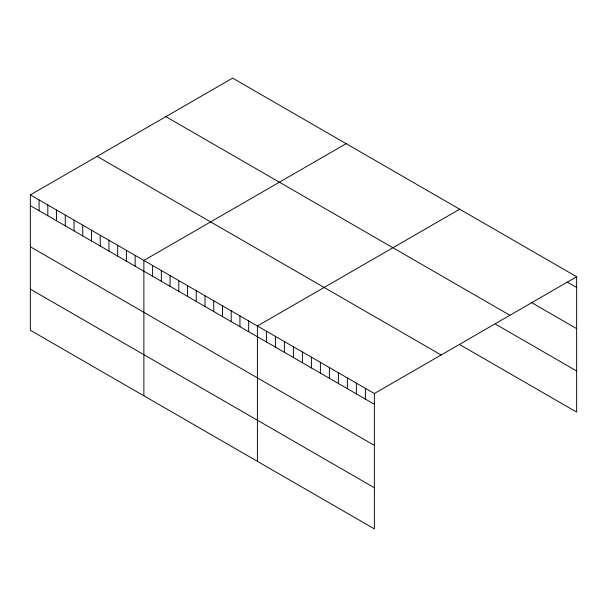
<?xml version="1.0" encoding="UTF-8"?>
<svg xmlns="http://www.w3.org/2000/svg" width="607" height="607" viewBox="0 0 607 607"><rect width="100%" height="100%" fill="white"/><g stroke="black" fill="none" stroke-linecap="round" stroke-linejoin="round"><path stroke-width="0.91" d="M30.35 194.9L374.375 393.526L374.375 528.879L30.35 330.261L30.35 194.9L232.625 78.121L576.65 276.739L576.65 412.1L459.681 344.571M346.157 143.662L143.882 260.449L143.882 395.802M459.681 209.21L257.406 325.989L257.406 461.35M374.375 393.526L576.65 276.739M567.651 282.301L576.65 287.498M531.664 302.643L576.65 328.615M165.878 116.658L509.903 315.276M495.669 324.229L576.65 370.976M97.097 156.363L441.122 354.981M30.35 205.659L374.375 404.277M30.35 246.776L374.375 445.394M30.35 289.144L374.375 487.762M365.376 388.328L365.376 399.08M356.377 383.131L356.377 393.89M347.379 377.941L347.379 388.692M338.387 372.744L338.387 383.503M329.389 367.546L329.389 378.305M320.39 362.356L320.39 373.108M311.391 357.159L311.391 367.918M302.392 351.961L302.392 362.72M293.393 346.772L293.393 357.523M284.402 341.574L284.402 352.333M275.403 336.384L275.403 347.136M266.405 331.187L266.405 341.938M248.673 320.951L248.673 331.703M239.94 315.906L239.94 326.665M231.206 310.867L231.206 321.619M222.473 305.822L222.473 316.581M213.74 300.784L213.74 311.535M205.007 295.738L205.007 306.497M196.273 290.7L196.273 301.451M187.54 285.654L187.54 296.413M178.807 280.616L178.807 291.368M170.074 275.57L170.074 286.329M161.341 270.532L161.341 281.284M152.607 265.487L152.607 276.246M135.149 255.403L135.149 266.162M126.415 250.365L126.415 261.116M117.682 245.319L117.682 256.078M108.949 240.281L108.949 251.032M100.216 235.235L100.216 245.994M91.482 230.197L91.482 240.949M82.749 225.151L82.749 235.911M74.016 220.113L74.016 230.865M65.283 215.068L65.283 225.827M56.55 210.03L56.55 220.781M47.816 204.984L47.816 215.743M39.083 199.946L39.083 210.697"/></g></svg>
